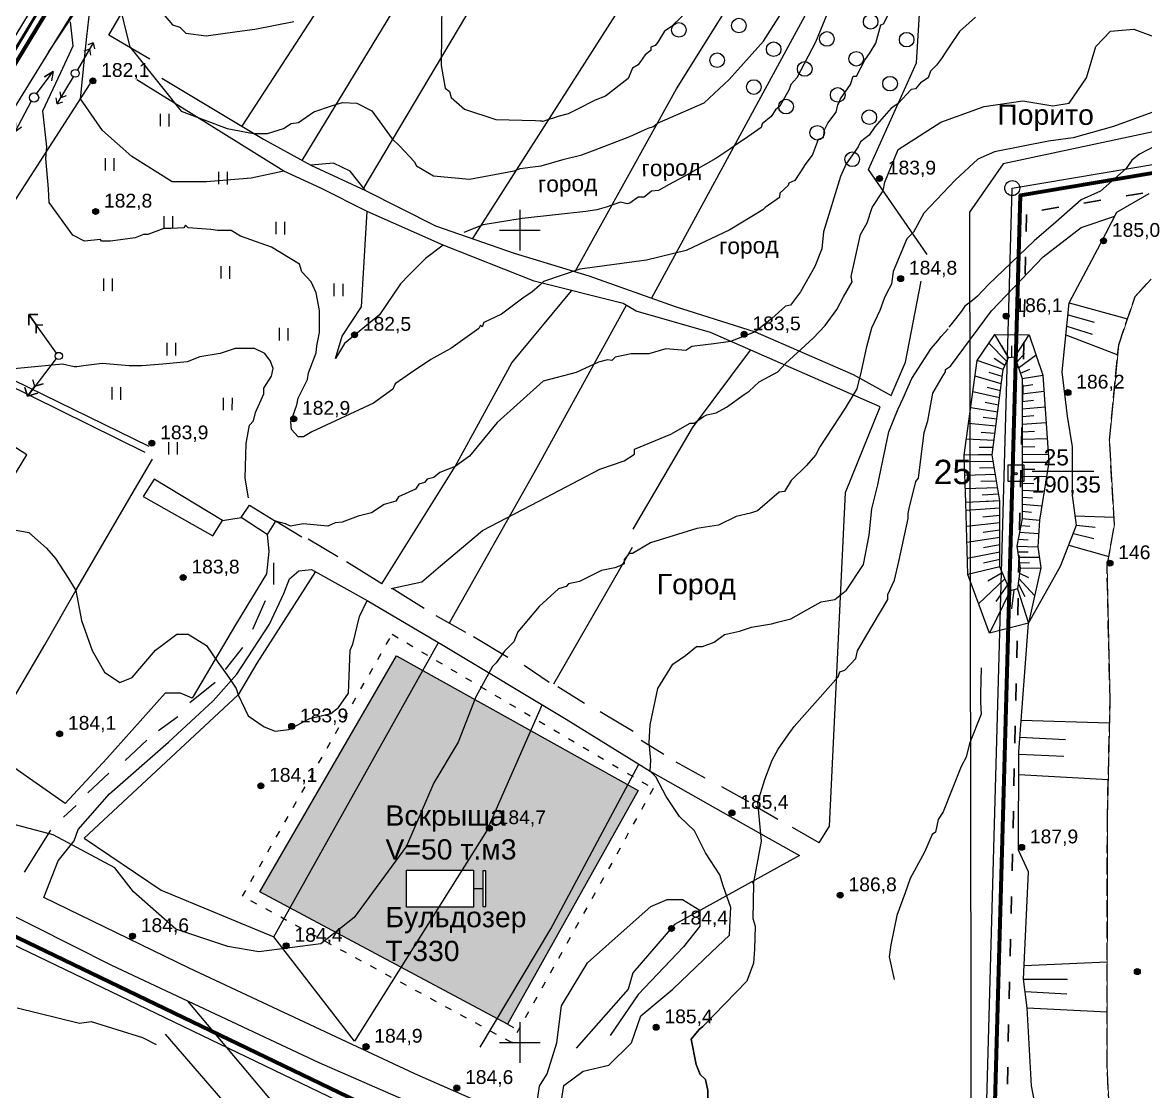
# Model space of a CAD drawing. Header units: millimetres. Extents: x 6243 to 9314, y 4730 to 7085.
# Drawn here: x 6677.5 to 6954, y 5987.9 to 6251.1 of the extents above; entities that cross this region are included whole.
import ezdxf

# ---------------------------------------------------------------- set-up
doc = ezdxf.new("R2010")
doc.units = ezdxf.units.MM
doc.header["$LTSCALE"] = 0.7
doc.linetypes.add('ACAD_ISO02W100', pattern=[15, 12, -3])
doc.linetypes.add('ACAD_ISO03W100', pattern=[30, 12, -18])
for name, color, linetype in [('відм', 14, 'Continuous'), ('горизонталі', 22, 'Continuous'), ('горный отвод', 7, 'Continuous'), ('дерево', 7, 'Continuous'), ('Откос', 7, 'Continuous'), ('свердловини', 7, 'Continuous'), ('чорн', 255, 'Continuous')]:
    doc.layers.add(name, color=color, linetype=linetype)
doc.styles.get("Standard").update_dxf_attribs({"font": 'arial.ttf'})

# ---------------------------------------------------------------- blocks, each defined once
blk = doc.blocks.new('1')
at = {"layer": 'чорн', "color": 7, "ltscale": 0.2, "transparency": 33554687}
for p, q in [((5601.51, 1990.78), (5598.6, 1986.67)), ((5594.99, 1981.51), (5597.87, 1985.63))]:
    blk.add_line(p, q, dxfattribs=at)
for points in [[(5601.51, 1990.78), (5600.59, 1990.54)], [(5601.51, 1990.78), (5601.59, 1989.83)], [(5600.83, 1989.82), (5599.91, 1989.58)], [(5600.83, 1989.82), (5600.92, 1988.87)], [(5595.66, 1982.47), (5595.57, 1983.42)], [(5595.66, 1982.47), (5596.58, 1982.71)], [(5594.99, 1981.51), (5594.9, 1982.46)], [(5594.99, 1981.51), (5595.9, 1981.75)]]:
    blk.add_lwpolyline(points, dxfattribs=at)
blk.add_circle((5598.25, 1986.14), 0.633, dxfattribs=at)

msp = doc.modelspace()

# ---------------------------------------------------------------- hatches: boundary and pattern name
at = {"layer": 'відм', "ltscale": 0.2, "true_color": 0x000000}
h = msp.add_hatch(color=18, dxfattribs=at)
h.dxf.hatch_style = 1
h.paths.add_polyline_path([(6695.55, 6236.72, 1), (6694.08, 6236.72, 1)])
h = msp.add_hatch(color=18, dxfattribs=at)
h.dxf.hatch_style = 1
h.paths.add_polyline_path([(6889.27, 6212.69, 1), (6887.81, 6212.69, 1)])
h = msp.add_hatch(color=18, dxfattribs=at)
h.dxf.hatch_style = 1
h.paths.add_polyline_path([(6696.24, 6204.55, 1), (6694.77, 6204.56, 1)])
h = msp.add_hatch(color=18, dxfattribs=at)
h.dxf.hatch_style = 1
h.paths.add_polyline_path([(6944.45, 6197.35, 1), (6942.98, 6197.35, 1)])
h = msp.add_hatch(color=18, dxfattribs=at)
h.dxf.hatch_style = 1
h.paths.add_polyline_path([(6894.47, 6188.03, 1), (6893, 6188.03, 1)])
h = msp.add_hatch(color=18, dxfattribs=at)
h.dxf.hatch_style = 1
h.paths.add_polyline_path([(6920.43, 6178.81, 1), (6918.96, 6178.81, 1)])
h = msp.add_hatch(color=18, dxfattribs=at)
h.dxf.hatch_style = 1
h.paths.add_polyline_path([(6759.99, 6174.21, 1), (6758.53, 6174.21, 1)])
h = msp.add_hatch(color=18, dxfattribs=at)
h.dxf.hatch_style = 1
h.paths.add_polyline_path([(6855.93, 6174.33, 1), (6854.47, 6174.33, 1)])
h = msp.add_hatch(color=18, dxfattribs=at)
h.dxf.hatch_style = 1
h.paths.add_polyline_path([(6935.67, 6159.98, 1), (6934.2, 6159.98, 1)])
h = msp.add_hatch(color=18, dxfattribs=at)
h.dxf.hatch_style = 1
h.paths.add_polyline_path([(6745, 6153.53, 1), (6743.54, 6153.53, 1)])
h = msp.add_hatch(color=18, dxfattribs=at)
h.dxf.hatch_style = 1
h.paths.add_polyline_path([(6710.08, 6147.5, 1), (6708.62, 6147.51, 1)])
h = msp.add_hatch(color=18, dxfattribs=at)
h.dxf.hatch_style = 1
h.paths.add_polyline_path([(6946.03, 6117.98, 1), (6944.56, 6117.98, 1)])
h = msp.add_hatch(color=18, dxfattribs=at)
h.dxf.hatch_style = 1
h.paths.add_polyline_path([(6717.77, 6114.45, 1), (6716.31, 6114.46, 1)])
h = msp.add_hatch(color=18, dxfattribs=at)
h.dxf.hatch_style = 1
h.paths.add_polyline_path([(6687.37, 6075.97, 1), (6685.9, 6075.98, 1)])
h = msp.add_hatch(color=18, dxfattribs=at)
h.dxf.hatch_style = 1
h.paths.add_polyline_path([(6744.5, 6077.8, 1), (6743.03, 6077.8, 1)])
h = msp.add_hatch(color=18, dxfattribs=at)
h.dxf.hatch_style = 1
h.paths.add_polyline_path([(6736.9, 6063.16, 1), (6735.43, 6063.17, 1)])
h = msp.add_hatch(color=18, dxfattribs=at)
h.dxf.hatch_style = 1
h.paths.add_polyline_path([(6852.92, 6056.51, 1), (6851.45, 6056.51, 1)])
h = msp.add_hatch(color=18, dxfattribs=at)
h.dxf.hatch_style = 1
h.paths.add_polyline_path([(6793.19, 6052.74, 1), (6791.72, 6052.74, 1)])
h = msp.add_hatch(color=18, dxfattribs=at)
h.dxf.hatch_style = 1
h.paths.add_polyline_path([(6924.26, 6048.01, 1), (6922.79, 6048.02, 1)])
h = msp.add_hatch(color=18, dxfattribs=at)
h.dxf.hatch_style = 1
h.paths.add_polyline_path([(6879.59, 6036.23, 1), (6878.12, 6036.23, 1)])
h = msp.add_hatch(color=18, dxfattribs=at)
h.dxf.hatch_style = 1
h.paths.add_polyline_path([(6705.3, 6026.16, 1), (6703.84, 6026.16, 1)])
h = msp.add_hatch(color=18, dxfattribs=at)
h.dxf.hatch_style = 1
h.paths.add_polyline_path([(6838.03, 6028.03, 1), (6836.56, 6028.03, 1)])
h = msp.add_hatch(color=18, dxfattribs=at)
h.dxf.hatch_style = 1
h.paths.add_polyline_path([(6743.14, 6023.78, 1), (6741.67, 6023.78, 1)])
h = msp.add_hatch(color=18, dxfattribs=at)
h.dxf.hatch_style = 1
h.paths.add_polyline_path([(6952.75, 6017.41, 1), (6951.28, 6017.41, 1)])
h = msp.add_hatch(color=18, dxfattribs=at)
h.dxf.hatch_style = 1
h.paths.add_polyline_path([(6834.26, 6003.7, 1), (6832.79, 6003.7, 1)])
h = msp.add_hatch(color=18, dxfattribs=at)
h.dxf.hatch_style = 1
h.paths.add_polyline_path([(6762.81, 5998.93, 1), (6761.34, 5998.94, 1)])
h = msp.add_hatch(color=18, dxfattribs=at)
h.dxf.hatch_style = 1
h.paths.add_polyline_path([(6785.16, 5988.76, 1), (6783.69, 5988.76, 1)])
at = {"layer": 'чорн', "ltscale": 0.2, "true_color": 0xe5e878}
h = msp.add_hatch(color=61, dxfattribs=at)
h.dxf.hatch_style = 1
h.paths.add_polyline_path([(6802.63, 6076.79), (6788.86, 6084.47), (6784.77, 6073.91), (6778.74, 6063.92), (6772.05, 6048.32), (6759.16, 6030.73), (6754.53, 6027.08), (6770.66, 6018.46), (6779.96, 6033.27), (6772.08, 6033.27), (6772.08, 6042.36), (6785.66, 6042.36), (6791.72, 6052.01), (6791.86, 6052.32, -0.155322), (6791.72, 6052.74, -0.378012), (6792.36, 6053.47)])
h.paths.add_polyline_path([(6743.35, 6033.05), (6754.53, 6027.08), (6759.16, 6030.73), (6772.05, 6048.32), (6778.74, 6063.92), (6784.77, 6073.91), (6788.86, 6084.47), (6776.1, 6091.58)])
h.paths.add_polyline_path([(6826.58, 6063.45), (6802.63, 6076.79), (6792.36, 6053.47, -0.451366), (6793.19, 6052.74, -0.731119), (6791.86, 6052.32), (6791.72, 6052.01), (6785.66, 6042.36), (6788.55, 6042.36), (6788.55, 6037.83), (6790.83, 6037.83), (6790.83, 6042.25), (6791.59, 6042.25), (6791.59, 6033.41), (6790.83, 6033.41), (6790.83, 6037.83), (6788.55, 6037.83), (6788.55, 6033.27), (6779.96, 6033.27), (6770.66, 6018.46), (6794.33, 6005.81), (6807.55, 6027.96)])
h.paths.add_polyline_path([(6735.93, 6037.02), (6743.35, 6033.05), (6776.1, 6091.58), (6769.61, 6095.2)])
h.paths.add_polyline_path([(6765.05, 6017.23), (6802.27, 6017.23), (6802.27, 6060.91), (6765.05, 6060.91)], flags=9)
h.paths.add_polyline_path([(6743.07, 6022.9), (6756.66, 6022.89), (6756.67, 6029.89), (6743.08, 6029.91)], flags=9)
h.paths.add_polyline_path([(6793.12, 6051.86), (6806.71, 6051.84), (6806.72, 6058.85), (6793.13, 6058.87)], flags=24)
at = {"layer": 'чорн', "ltscale": 0.2, "true_color": 0x000000}
h = msp.add_hatch(color=18, dxfattribs=at)
h.dxf.hatch_style = 1
h.paths.add_polyline_path([(6807.55, 6027.96), (6794.33, 6005.81), (6796.88, 6004.45), (6829.12, 6062.03), (6826.58, 6063.45)])

# ---------------------------------------------------------------- linework, layer by layer
at = {"color": 18, "ltscale": 0.2, "true_color": 0x000000}
msp.add_line((6582, 6078.37), (6717.4, 6298.06), dxfattribs=at)
at = {"color": 18, "linetype": 'ACAD_ISO03W100', "ltscale": 0.2, "true_color": 0x000000}
msp.add_line((6796.88, 6004.45), (6799.59, 6003), dxfattribs=at)
msp.add_lwpolyline([(6832.82, 6062.48), (6797.89, 5999.95), (6731.65, 6035.95), (6768.52, 6100.46), (6832.82, 6062.48)], dxfattribs=at)
at = {"color": 18, "ltscale": 0.2, "true_color": 0x000000}
for points in [[(6735.93, 6037.02), (6769.61, 6095.2), (6829.12, 6062.03), (6796.88, 6004.45), (6735.93, 6037.02)], [(6790.83, 6042.25), (6790.83, 6033.41)], [(6790.97, 6037.83), (6788.55, 6037.83)]]:
    msp.add_lwpolyline(points, dxfattribs=at)
msp.add_lwpolyline([(6772.08, 6042.36), (6788.55, 6042.36), (6788.55, 6033.27), (6772.08, 6033.27)], close=True, dxfattribs=at)
at = {"layer": 'відм', "color": 18, "ltscale": 0.2, "true_color": 0x000000}
for centre in [(6694.81, 6236.72), (6888.54, 6212.69), (6695.5, 6204.55), (6943.71, 6197.35), (6893.73, 6188.03), (6919.7, 6178.81), (6759.26, 6174.21), (6855.2, 6174.33), (6934.94, 6159.98), (6744.27, 6153.53), (6709.35, 6147.51), (6945.29, 6117.98), (6717.04, 6114.46), (6686.63, 6075.97), (6743.77, 6077.8), (6736.17, 6063.16), (6852.19, 6056.51), (6792.45, 6052.74), (6923.52, 6048.01), (6878.85, 6036.23), (6704.57, 6026.16), (6837.3, 6028.03), (6742.4, 6023.78), (6952.02, 6017.41), (6833.52, 6003.7), (6762.08, 5998.94), (6784.42, 5988.76)]:
    msp.add_circle(centre, 0.733, dxfattribs=at)
at = {"layer": 'горизонталі', "color": 18, "true_color": 0x000000}
for points in [[(6741.8, 6214.53), (6733.82, 6212.81), (6722.83, 6211.84), (6714.38, 6211.85), (6704.4, 6218.1), (6697.18, 6224.53), (6691.74, 6232.28), (6692.85, 6242.87), (6693.36, 6247.66), (6694.03, 6254.05), (6695.19, 6256.61), (6695.84, 6262.36)], [(6869.97, 6215.72), (6872.05, 6218.42), (6873.5, 6222.36), (6874.75, 6222.77), (6874.96, 6224.64), (6875.79, 6226.3), (6877.87, 6228.99), (6878.29, 6230.86), (6878.5, 6231.27), (6878.91, 6232.31), (6881.41, 6235.83), (6882.03, 6237.91), (6882.86, 6237.91), (6884.94, 6241.85), (6886.19, 6243.71), (6887.64, 6245.99), (6888.89, 6250.56), (6889.51, 6250.76), (6890.55, 6252.84), (6891.8, 6257.4), (6893.56, 6259.37), (6895.18, 6262.13)], [(6701.24, 6256.16), (6702.87, 6249.33), (6703.88, 6245.1), (6712.37, 6234.49), (6716.54, 6229.28), (6727.89, 6224.97), (6734.34, 6223.77), (6737.81, 6223.76), (6741.76, 6225), (6743.62, 6226.25), (6745.49, 6226.45), (6749.23, 6229.14), (6753.59, 6230.59), (6756.29, 6231.42), (6759.81, 6231.21), (6763.55, 6229.33), (6768.52, 6222.48), (6770.38, 6220.61), (6773.91, 6216.87), (6774.53, 6215.83), (6778.67, 6213.34), (6787.59, 6212.5), (6798.59, 6214.56), (6800.05, 6215.18), (6803.16, 6215.59), (6805.23, 6215.8), (6810.84, 6217.45), (6815.2, 6218.48), (6818.52, 6219.73), (6827.03, 6223.03), (6831.6, 6225.1), (6832.84, 6225.52), (6833.88, 6226.35), (6845.33, 6231.31), (6851.49, 6237.03), (6859.94, 6246.51), (6868.31, 6259.74)], [(6780.75, 6256.65), (6780.57, 6240.52), (6781.6, 6234.92), (6782.64, 6234.08), (6783.05, 6232.63), (6786.37, 6229.72), (6794.04, 6227.22), (6803.8, 6227), (6805.04, 6226.91), (6805.75, 6226.75), (6805.04, 6226.91)], [(6712.12, 6253.26), (6714.4, 6250.56), (6716.26, 6249.93), (6717.72, 6248.48), (6722.69, 6247.85), (6730.37, 6248.88), (6734.73, 6249.49), (6744.28, 6251.35)], [(6875.61, 6253.22), (6872.77, 6246.23), (6868.13, 6237.51), (6866.67, 6235.85), (6866.26, 6234.61), (6863.97, 6230.46), (6862.93, 6229.63), (6861.89, 6227.97), (6859.61, 6226.11), (6859.4, 6225.28), (6855.25, 6222.38), (6853.38, 6221.14), (6851.92, 6220.1), (6848.19, 6217.62), (6840.3, 6213.06), (6836.77, 6211.2), (6834.07, 6209.75), (6832.41, 6209.54), (6830.54, 6208.09), (6829.09, 6208.09), (6827.01, 6206.64), (6826.39, 6206.44), (6824.73, 6206.85), (6821.2, 6205.61), (6818.92, 6204.99), (6816.22, 6204.58), (6808.75, 6203.76), (6800.5, 6202.85), (6790.95, 6201.32), (6786.13, 6199.43)], [(6842.49, 6255.16), (6837.23, 6250), (6835.57, 6248.96), (6833.9, 6246.27), (6833.28, 6245.44), (6832.24, 6245.02), (6832.24, 6244.19), (6830.79, 6243.16), (6829.12, 6240.67), (6827.67, 6239.84), (6826.63, 6237.35), (6821.02, 6233), (6818.53, 6231.97), (6813.97, 6229.69), (6811.89, 6228.65), (6809.61, 6228.04), (6805.87, 6226.79)], [(6869.97, 6215.72), (6867.68, 6212.2), (6866.23, 6211.58), (6866.02, 6210.95), (6863.95, 6209.09), (6863.94, 6208.05), (6860.41, 6205.57), (6859.79, 6204.95), (6851.69, 6200.04), (6840.88, 6195), (6831.17, 6192.6), (6814.72, 6190.35), (6805.82, 6187.37), (6804.79, 6186.34), (6802.92, 6184.68), (6801.05, 6183.44), (6795.44, 6179.29), (6791.08, 6177.22), (6790.66, 6176.19), (6790.25, 6176.6), (6789.83, 6175.77), (6782.98, 6170.8), (6780.28, 6169.35), (6778, 6168.11), (6773.01, 6164.8), (6769.28, 6162.1), (6768.65, 6160.86), (6763.9, 6157.34), (6748.72, 6150.3), (6746.65, 6149.06), (6745.4, 6149.06), (6743.74, 6150.93), (6743.54, 6152.8), (6745, 6156.94), (6745.41, 6158.6), (6747.7, 6163.17), (6747.91, 6164.83), (6749.78, 6169.8), (6749.99, 6171.46), (6750.62, 6174.78), (6750.62, 6177.27), (6750.62, 6180.18), (6749.8, 6184.53), (6748.56, 6187.23), (6746.28, 6189.73), (6745.66, 6191.59), (6738.82, 6195.75), (6731.14, 6198.46), (6728.86, 6199.91), (6725.54, 6199.92), (6723.88, 6200.13), (6718.28, 6200.55), (6717.66, 6201.17), (6717.24, 6200.55), (6714.13, 6200.34), (6713.51, 6200.35), (6712.26, 6200.35), (6708.32, 6198.9), (6707.28, 6198.9), (6705.21, 6198.07), (6699.19, 6197.25), (6696.91, 6197.25), (6696.7, 6197.67), (6692.76, 6197.26), (6689.85, 6198.71), (6684.05, 6206.81), (6683.85, 6210.13), (6683.24, 6217.6), (6683.45, 6220.51), (6682.46, 6229.34), (6686.89, 6238.78), (6689.97, 6245.35), (6689.34, 6251.27)], [(6912.13, 6252.4), (6908.19, 6248.87), (6905.69, 6245.14), (6904.86, 6243.9), (6903.82, 6242.24), (6902.57, 6240.58), (6901.12, 6239.13), (6900.5, 6237.47), (6898.63, 6236.23), (6897.38, 6234.78), (6896.34, 6234.57), (6893.02, 6231.05), (6891.36, 6230.01), (6887.41, 6225.45), (6885.96, 6223.38), (6883.88, 6221.72), (6883.25, 6220.48), (6880.34, 6216.33), (6878.89, 6213.22), (6874.72, 6199.53), (6874.3, 6195.38), (6872.64, 6191.03), (6869.1, 6184.81), (6866.61, 6181.49), (6865.36, 6181.29), (6862.04, 6178.18), (6857.88, 6174.9), (6851.8, 6172.58), (6847.72, 6171.97), (6842.32, 6171.35), (6840.87, 6170.32), (6835.89, 6170.74), (6831.74, 6169.5), (6829.87, 6169.5), (6828.63, 6169.5), (6827.38, 6169.5), (6823.44, 6168.68), (6822.61, 6167.85), (6821.57, 6168.06), (6819.29, 6167.44), (6813.84, 6164.92), (6805.73, 6162.76), (6794.4, 6152.64), (6787.56, 6144.29), (6784.05, 6141.8), (6780.25, 6140.3), (6778.79, 6139.06), (6777.13, 6138.65), (6776.51, 6137.82), (6775.06, 6137.41), (6774.23, 6136.16), (6770.07, 6134.3), (6769.45, 6133.26), (6766.54, 6132.44), (6763.43, 6130.36), (6760.11, 6129.54), (6756.17, 6128.09), (6754.51, 6127.89), (6752.64, 6127.06), (6746.62, 6127.69), (6743.51, 6127.07), (6742.26, 6127.69), (6739.77, 6128.32)], [(6768.27, 6111.71), (6775.83, 6113.37), (6780.45, 6117.29), (6790.75, 6126.02), (6804.62, 6133.25), (6819.67, 6141.09), (6825.69, 6143.16), (6828.18, 6144.81), (6828.18, 6146.06), (6837.11, 6149.78), (6841.89, 6152.47), (6842.92, 6152.47), (6845.21, 6154.13), (6846.04, 6154.54), (6848.32, 6154.96), (6850.81, 6156.4), (6855.17, 6159.51), (6856.42, 6160.34), (6858.91, 6162.62), (6863.48, 6165.1), (6865.35, 6167.18), (6872.2, 6173.39), (6875.11, 6176.5), (6878.02, 6180.44), (6879.68, 6183.55), (6881.76, 6187.28), (6881.56, 6188.53), (6883.85, 6198.9), (6885.51, 6201.8), (6886.76, 6205.54), (6889.47, 6209.68), (6889.88, 6211.76), (6893.15, 6219.84), (6903.65, 6226.53), (6914.27, 6230.44), (6923.84, 6231.81), (6931.21, 6230.56), (6935.27, 6231.27), (6939.51, 6237.46), (6941.81, 6245.2), (6945.45, 6248.93), (6951.19, 6249.45), (6956.02, 6247.67)], [(6955.56, 6228.91), (6946.16, 6225.53), (6936.26, 6222.68), (6930.11, 6221.91), (6916.88, 6219.22), (6912.75, 6217.42), (6907.27, 6212.39), (6899.47, 6204.17), (6896.92, 6199.51), (6895.26, 6197.85), (6891.93, 6189.76), (6891.51, 6186.65), (6890.27, 6184.37), (6889.64, 6183.12), (6888.6, 6180.22), (6886.52, 6175.87), (6885.27, 6170.89), (6884.02, 6165.29), (6882.98, 6160.93), (6880.07, 6156.16), (6873.83, 6146.63), (6872.79, 6144.55), (6870.51, 6142.06), (6866.77, 6138.33), (6865.1, 6135.64), (6863.86, 6135.43), (6858.46, 6130.87), (6856.8, 6130.25), (6853.27, 6129.43), (6848.91, 6127.36), (6843.51, 6126.54), (6832.1, 6123.02), (6827.74, 6120.33), (6826.91, 6120.33), (6825.66, 6118.88), (6825.66, 6117.84), (6824.41, 6117.22), (6823.38, 6116.81), (6820.06, 6116.19), (6814.66, 6113.5), (6811.96, 6112.88), (6811.34, 6112.26), (6809.47, 6111.64), (6804.69, 6107.29), (6799.5, 6101.07), (6798.46, 6098.58), (6796.17, 6096.3), (6794.09, 6093.4), (6793.26, 6092.57), (6789.1, 6085.1), (6784.77, 6073.91), (6778.74, 6063.92), (6772.05, 6048.32), (6759.16, 6030.73), (6750.94, 6024.24), (6735.69, 6022.28), (6728.05, 6023.59), (6715.28, 6027.84), (6704.8, 6037.03), (6700.22, 6042.93), (6685.02, 6051.08), (6674.77, 6053.77)], [(6966.16, 6217.7), (6962.19, 6220.66), (6956.34, 6220.67), (6952.59, 6218.64), (6950.65, 6217.22), (6949.3, 6215.18), (6942.96, 6209.53), (6938.22, 6207.41), (6931.93, 6201.94), (6926.65, 6197.33), (6922.77, 6193.63), (6915.37, 6186.62), (6912.67, 6183.72), (6911.43, 6182.68), (6909.56, 6181.23), (6908.73, 6179.99), (6907.27, 6178.12), (6905.61, 6176.05)], [(6761.99, 6209.74), (6758.19, 6214.5), (6754.05, 6216.45), (6748.45, 6215.95)], [(6781.05, 6196.31), (6776.71, 6193.02), (6772.72, 6188.95), (6770.6, 6186.78), (6765.41, 6179.13), (6756.79, 6172.05), (6754.59, 6168.35), (6756.2, 6173.83), (6760.94, 6181.07), (6762.06, 6199.12), (6762.39, 6204.53)], [(6857.52, 6038.96), (6859.46, 6049.52), (6858.53, 6059.16), (6860.25, 6064.69), (6862.12, 6069.46), (6863.58, 6072.15), (6866.07, 6075.68), (6867.53, 6077.75), (6878.33, 6089.98), (6878.75, 6091.22), (6879.99, 6091.64), (6882.69, 6094.54), (6883.11, 6096.4), (6885.19, 6099.93), (6890.59, 6109.05), (6890.59, 6110.3), (6892.26, 6113.82), (6893.3, 6118.38), (6895.6, 6128.96), (6895.6, 6130.21), (6895.81, 6131.45), (6897.47, 6138.09), (6898.1, 6138.92), (6899.56, 6150.12), (6900.4, 6153.03), (6901.65, 6159.87), (6903.94, 6163.81), (6904.77, 6165.06), (6904.77, 6165.68), (6906.01, 6166.51), (6916.09, 6180.08), (6928.81, 6193.39), (6938.17, 6200.62), (6946.47, 6203.44)], [(6810.1, 5985.15), (6810.83, 5989.35), (6815.57, 5992.91), (6821.86, 5994.4), (6827.43, 5999.9), (6829.73, 6006.53), (6837.64, 6013.08), (6847.17, 6022.17), (6851.61, 6026.4), (6851.86, 6031.84), (6851.91, 6033.16), (6850.05, 6038.55), (6849.22, 6041.25), (6845.7, 6046.65), (6843.63, 6050.8), (6843.01, 6052.05), (6839.28, 6055.58), (6835.97, 6060.56), (6833.48, 6065.34), (6832.03, 6066.79), (6832.22, 6069.49), (6831.83, 6073.85), (6832.05, 6078.21), (6833.92, 6087.12), (6837.67, 6093.14), (6840.78, 6095.21), (6843.48, 6097.49), (6844.93, 6097.49), (6847.84, 6098.52), (6850.33, 6100.38), (6854.07, 6101.21), (6856.97, 6102.24), (6861.95, 6103.07), (6863.41, 6103.48), (6866.73, 6104.31), (6871.92, 6107.21), (6874.2, 6108.45), (6877.52, 6109.07), (6880.37, 6111.3), (6884.6, 6117.64), (6886, 6124.9), (6886.6, 6131.35), (6888.14, 6137.27), (6888.55, 6139.35), (6890.85, 6150.34), (6893.14, 6155.94), (6894.39, 6158.64), (6896.47, 6163.41), (6901.25, 6170.87), (6902.91, 6172.73), (6903.74, 6173.77), (6905.4, 6175.64)], [(6733.14, 6134.04), (6732.32, 6138.91), (6732.53, 6147.41), (6733.37, 6151.98), (6734.41, 6153.01), (6734.83, 6155.09), (6736.91, 6159.65), (6736.91, 6161.1), (6738.78, 6164.01), (6739.2, 6165.87), (6738.58, 6167.74), (6737.13, 6169.61), (6734.64, 6170.86), (6729.87, 6170.86), (6726.13, 6169.62), (6721.15, 6168.8), (6718.03, 6167.56), (6712.02, 6166.94), (6706.83, 6166.53), (6705.58, 6166.53), (6703.72, 6166.54), (6697.08, 6167.17), (6692.51, 6166.55), (6690.85, 6166.34), (6690.23, 6166.35), (6687.33, 6166.97), (6674.53, 6165.71)], [(6674.08, 6126.47), (6679.05, 6125.52), (6683.39, 6121.7), (6685.61, 6119.12), (6688.61, 6114.41), (6690.6, 6111.27), (6691.98, 6103.84), (6694.62, 6096.48), (6697.65, 6091.13), (6701.45, 6088.6), (6704.53, 6089.8), (6710.27, 6096.55), (6715.47, 6100.52), (6718.31, 6100.52), (6722.78, 6097.74), (6725.61, 6093.63), (6728.26, 6089.79), (6730.1, 6087.12), (6730.59, 6085.59), (6733.08, 6080.4), (6737.02, 6077.69), (6739.71, 6076.65), (6743.03, 6077.06), (6748.22, 6079.76), (6753.41, 6080.99), (6755.28, 6082.45), (6757.78, 6085.97), (6758.2, 6096.55), (6758.83, 6098), (6760.5, 6104.85), (6762.37, 6108.79)], [(6913.6, 6092.22), (6913.39, 6085.79), (6913.39, 6083.71), (6913.59, 6080.81), (6910.68, 6073.55), (6909.84, 6070.23), (6908.6, 6067.95), (6904.23, 6056.75), (6902.98, 6054.88), (6902.35, 6051.77), (6901.52, 6051.15), (6899.65, 6046.8), (6896.11, 6040.37), (6894.86, 6036.84), (6892.78, 6031.24), (6891.32, 6023.98), (6890.9, 6021.08), (6892.14, 6015.47)], [(6857.11, 6039.79), (6857.52, 6038.96), (6857.3, 6030.45), (6857.92, 6028.59), (6857.71, 6022.98), (6857.5, 6019.46), (6855.83, 6015.1), (6845.03, 6003.91), (6844.1, 6003.19), (6842.12, 6000.8), (6843.36, 5994.58), (6844.39, 5992.08), (6845.64, 5990.84), (6846.26, 5988.14), (6846.25, 5984.41)], [(6805.14, 5978.64), (6805.14, 5980.7), (6803.96, 5983.62), (6804.76, 5989.19), (6806.65, 5992.27), (6809.07, 5999.88), (6810.22, 6008.99), (6813.32, 6014.14), (6816.58, 6019.56), (6826.37, 6028.26), (6832.21, 6033.45), (6836.21, 6035.13), (6839.99, 6035.13), (6844.28, 6032.55), (6844.28, 6028.6), (6840.29, 6023.5), (6829.11, 6011.75), (6822.24, 6001.7)], [(6676.14, 6008.47), (6691.49, 6004.71), (6694.4, 6005.13), (6707.05, 6001.17), (6710.37, 5999.5)], [(6869.23, 5936.45), (6865.49, 5938.11), (6863.63, 5939.15), (6859.48, 5941.03), (6856.79, 5943.93), (6855.96, 5945.39), (6852.43, 5949.13), (6851.19, 5952.45), (6845.82, 5969.05), (6846.03, 5970.71), (6844.99, 5972.58), (6844.79, 5977.98), (6846.25, 5984.41), (6846.26, 5988.14), (6845.64, 5990.84), (6844.39, 5992.08), (6843.36, 5994.58), (6842.12, 6000.8), (6844.1, 6003.19), (6845.03, 6003.91)]]:
    msp.add_lwpolyline(points, dxfattribs=at)
at = {"layer": 'горный отвод', "color": 18, "ltscale": 0.2, "true_color": 0x000000}
for points in [[(6920.99, 5597.24), (6918.57, 5727.75), (6921.2, 5779.95), (6861.62, 5921.06), (6818.67, 5957.18), (6574.79, 6074.63), (6708.61, 6295.21), (6826.26, 6401.67), (6833.8, 6396.61), (7051.54, 6540.28), (7160.22, 6601.81), (7192.29, 6603.48), (7213.58, 6592.73), (7445.46, 6392.76), (7810.88, 6317.34), (7811.33, 6268.71), (8210.3, 6210.63), (8208.53, 6196.59), (8208.57, 6196.32)], [(6920.99, 5597.24), (6918.58, 5727.75), (6921.21, 5779.95), (6861.62, 5921.06), (6818.67, 5957.19), (6574.8, 6074.63), (6708.61, 6295.21), (6826.26, 6401.67), (6833.8, 6396.61), (7051.54, 6540.27), (7160.22, 6601.81), (7192.29, 6603.48), (7213.58, 6592.73), (7445.46, 6392.75), (7810.88, 6317.34), (7811.33, 6268.7), (8210.3, 6210.62), (8208.53, 6196.59), (8208.57, 6196.32)], [(6920.99, 5597.24), (6918.58, 5727.75), (6921.21, 5779.95), (6861.62, 5921.06), (6818.67, 5957.19), (6574.8, 6074.63), (6708.61, 6295.21), (6826.26, 6401.67), (6833.8, 6396.61), (7051.54, 6540.27), (7160.22, 6601.81), (7192.29, 6603.48), (7213.58, 6592.73), (7445.46, 6392.75), (7810.88, 6317.34), (7811.33, 6268.7), (8210.3, 6210.62), (8208.53, 6196.59), (8208.57, 6196.32)], [(6920.99, 5597.24), (6918.58, 5727.75), (6921.21, 5779.95), (6861.62, 5921.06), (6818.67, 5957.19), (6574.8, 6074.63), (6708.62, 6295.21), (6826.26, 6401.67), (6833.8, 6396.61), (7051.54, 6540.27), (7160.22, 6601.81), (7192.29, 6603.48), (7213.58, 6592.73), (7445.46, 6392.75), (7810.87, 6317.34), (7811.33, 6268.7), (8210.29, 6210.62), (8208.53, 6196.59), (8208.57, 6196.32)], [(6918.96, 5598.23), (6916.57, 5727.78), (6919.17, 5779.59), (6859.96, 5919.83), (6817.57, 5955.48), (6571.93, 6073.78), (6707.05, 6296.51), (6826.08, 6404.22), (6833.81, 6399.02), (7050.49, 6541.99)], [(7101.75, 5118.13), (6763.7, 5216.95), (6669.54, 5363.81), (6703.57, 5437.88), (6904.12, 5595.57), (6921.23, 6210.33), (7090.25, 6238.81), (7199.86, 6190.22), (7293.11, 6086.23), (7361.1, 6123.46), (7378.12, 6087.96), (7340.09, 6060.82), (7338.46, 5566.72), (7475, 5378.32), (7101.75, 5118.13)]]:
    msp.add_lwpolyline(points, dxfattribs=at)
at = {"layer": 'горный отвод', "color": 18, "lineweight": 200, "ltscale": 0.2, "true_color": 0x000000}
msp.add_lwpolyline([(6920.99, 5597.24), (6918.57, 5727.75), (6921.2, 5779.95), (6861.62, 5921.06), (6818.67, 5957.18), (6574.79, 6074.63), (6708.61, 6295.21), (6826.26, 6401.68), (6833.8, 6396.61), (7051.54, 6540.28), (7160.22, 6601.81), (7192.29, 6603.48), (7213.58, 6592.73), (7445.46, 6392.76), (7810.88, 6317.34), (7811.34, 6268.71), (8210.3, 6210.63), (8208.53, 6196.59), (8208.57, 6196.32)], dxfattribs=at)
msp.add_lwpolyline([(7101.39, 5120.34), (6764.99, 5218.68), (6671.84, 5363.97), (6705.21, 5436.59), (6906.11, 5594.56), (6923.21, 6208.61), (7089.99, 6236.71), (7198.64, 6188.54), (7292.67, 6083.68), (7360.2, 6120.66), (7375.56, 6088.62), (7338.07, 6061.87), (7336.43, 5566.06), (7472.15, 5378.8)], close=True, dxfattribs=at)
at = {"layer": 'горный отвод', "color": 18, "ltscale": 0.2, "true_color": 0x000000}
msp.add_circle((6921.23, 6210.33), 1.85, dxfattribs=at)
at = {"layer": 'дерево', "color": 18, "ltscale": 0.2, "true_color": 0x000000}
for centre in [(6839.13, 6249.27), (6853.91, 6250.34), (6886.35, 6251.27), (6875.58, 6247.05), (6895.22, 6246.87), (6862.46, 6244.52), (6848.55, 6241.81), (6882.8, 6242.17), (6870.11, 6239.66), (6857.58, 6235.21), (6891.12, 6236.04), (6878.24, 6233.28), (6865.51, 6230.39), (6886.01, 6227.78), (6873.2, 6223.95), (6881.81, 6217.42)]:
    msp.add_circle(centre, 1.8, dxfattribs=at)
at = {"layer": 'Откос', "color": 18, "ltscale": 0.5, "true_color": 0x000000}
for p, q in [((6920.33, 6168.65), (6916.92, 6174.29)), ((6921.85, 6168.8), (6925.37, 6174.23)), ((6921.85, 6168.8), (6925.37, 6174.23)), ((6919.87, 6167.66), (6915.47, 6172.16)), ((6920.33, 6168.65), (6918.62, 6171.47)), ((6921.09, 6168.72), (6921.12, 6171.49)), ((6918.97, 6165.67), (6912.58, 6167.91)), ((6918.97, 6165.67), (6912.58, 6167.91)), ((6919.42, 6166.67), (6916.73, 6168.35)), ((6922.31, 6167.45), (6924.27, 6169.59)), ((6922.77, 6166.1), (6927.07, 6169.24)), ((6918.75, 6163.92), (6915.53, 6164.95)), ((6923.22, 6164.76), (6925.57, 6165.75)), ((6918.53, 6162.17), (6912.05, 6164.03)), ((6923.68, 6163.41), (6928.77, 6164.25)), ((6923.68, 6163.41), (6928.77, 6164.25)), ((6918.08, 6158.67), (6911.52, 6160.14)), ((6918.3, 6160.42), (6915.04, 6161.25)), ((6923.68, 6161.55), (6926.29, 6161.93)), ((6923.68, 6159.68), (6929.03, 6160.36)), ((6917.86, 6156.92), (6914.55, 6157.56)), ((6923.67, 6157.81), (6926.42, 6158.12)), ((6923.67, 6155.95), (6929.29, 6156.48)), ((6917.63, 6155.17), (6910.98, 6156.25)), ((6917.41, 6153.42), (6914.06, 6153.86)), ((6923.67, 6154.08), (6926.54, 6154.31)), ((6917.19, 6151.67), (6910.45, 6152.36)), ((6923.67, 6152.21), (6929.55, 6152.59)), ((6916.74, 6148.17), (6909.91, 6148.48)), ((6916.97, 6149.92), (6913.57, 6150.17)), ((6923.66, 6148.48), (6929.81, 6148.7)), ((6923.67, 6150.35), (6926.67, 6150.5)), ((6916.52, 6146.42), (6913.08, 6146.48)), ((6923.66, 6146.61), (6926.8, 6146.69)), ((6916.3, 6144.67), (6909.38, 6144.59)), ((6916.56, 6143.05), (6909.43, 6142.92)), ((6916.3, 6144.67), (6912.84, 6144.63)), ((6923.66, 6144.75), (6930.07, 6144.82)), ((6923.66, 6142.88), (6930.2, 6142.87)), ((6923.66, 6142.88), (6926.93, 6142.88)), ((6916.83, 6141.43), (6913.16, 6141.34)), ((6923.65, 6141.15), (6926.79, 6141.11)), ((6917.09, 6139.8), (6909.54, 6139.58)), ((6917.35, 6138.18), (6913.47, 6138.05)), ((6923.65, 6139.41), (6929.64, 6139.29)), ((6923.65, 6137.68), (6926.51, 6137.59)), ((6917.62, 6136.56), (6909.65, 6136.24)), ((6917.88, 6134.93), (6913.79, 6134.75)), ((6923.65, 6135.95), (6929.09, 6135.7)), ((6918.14, 6133.31), (6909.76, 6132.91)), ((6918.14, 6133.31), (6913.95, 6133.11)), ((6923.64, 6132.48), (6928.53, 6132.11)), ((6923.65, 6134.21), (6926.23, 6134.06)), ((6918.14, 6131.5), (6909.81, 6130.93)), ((6918.14, 6129.7), (6914, 6129.33)), ((6923.64, 6130.75), (6925.95, 6130.53)), ((6923.64, 6129.01), (6927.97, 6128.53)), ((6923.64, 6129.01), (6927.97, 6128.53)), ((6918.14, 6127.89), (6909.92, 6126.99)), ((6918.13, 6126.09), (6914.05, 6125.56)), ((6923.31, 6127.29), (6925.58, 6127.1)), ((6918.13, 6124.28), (6910.03, 6123.05)), ((6922.66, 6123.86), (6925.13, 6123.76)), ((6922.98, 6125.58), (6927.73, 6125.28)), ((6918.13, 6120.68), (6910.13, 6119.11)), ((6918.13, 6122.48), (6914.1, 6121.78)), ((6922.33, 6122.14), (6927.49, 6122.04)), ((6922.33, 6122.14), (6927.49, 6122.04)), ((6922.53, 6120.79), (6925.1, 6120.76)), ((6918.13, 6118.87), (6914.16, 6118)), ((6922.73, 6119.45), (6927.88, 6119.43)), ((6922.93, 6118.1), (6925.5, 6118.11)), ((6918.12, 6117.07), (6910.24, 6115.17)), ((6918.12, 6117.07), (6910.24, 6115.17)), ((6918.76, 6115.6), (6915.18, 6113.58)), ((6922.98, 6115.48), (6925.24, 6114.45)), ((6923.13, 6116.75), (6928.27, 6116.82)), ((6923.13, 6116.75), (6928.27, 6116.82)), ((6919.41, 6114.13), (6912.94, 6107.96)), ((6920.05, 6112.67), (6917.17, 6108.51)), ((6922.67, 6112.95), (6924.32, 6109.78)), ((6922.82, 6114.21), (6926.73, 6110.02)), ((6920.69, 6111.2), (6915.64, 6100.75)), ((6920.69, 6111.2), (6915.64, 6100.75)), ((6921.6, 6111.44), (6921.01, 6106.71)), ((6922.51, 6111.68), (6925.2, 6103.21)), ((6922.51, 6111.68), (6925.2, 6103.21))]:
    msp.add_line(p, q, dxfattribs=at)
at = {"layer": 'свердловини', "color": 18, "linetype": 'ACAD_ISO03W100', "lineweight": 30, "ltscale": 0.5, "true_color": 0x000000}
for p, q in [((7077.61, 6230.14), (6922.38, 6203.86)), ((6924.75, 6203.86), (6915.37, 5780.04))]:
    msp.add_line(p, q, dxfattribs=at)
at = {"layer": 'чорн', "color": 18, "lineweight": 0, "ltscale": 0.2, "true_color": 0x000000}
for p, q in [((7089.99, 6236.71), (6923.21, 6208.61)), ((6923.21, 6208.61), (6906.11, 5594.56)), ((6951.48, 6183.62), (6955.39, 6187.92)), ((6947.43, 6171.75), (6951.48, 6183.62)), ((6945.16, 6148.2), (6947.43, 6171.75)), ((6946.4, 6127.46), (6945.16, 6148.2)), ((6944.79, 6118.51), (6946.4, 6127.46)), ((6944.56, 6117.25), (6944.63, 6117.66)), ((6945.32, 6083.89), (6944.56, 6117.25)), ((6944.64, 6055.45), (6945.32, 6083.89)), ((6944.57, 5994.06), (6944.64, 6055.45)), ((6945.95, 5967.45), (6944.57, 5994.06))]:
    msp.add_line(p, q, dxfattribs=at)
at = {"layer": 'чорн', "color": 18, "ltscale": 0.2, "true_color": 0x000000}
for p, q in [((6799.99, 6204.99), (6799.99, 6194.99)), ((6794.99, 6199.99), (6804.99, 6199.99)), ((6794.99, 6199.99), (6794.99, 6199.99)), ((6794.99, 6199.99), (6799.99, 6199.99)), ((6926.09, 6140.63), (6941.28, 6140.61)), ((6799.99, 6004.99), (6799.99, 5994.99)), ((6794.99, 5999.99), (6804.99, 5999.99)), ((6794.99, 5999.99), (6794.99, 5999.99)), ((6794.99, 5999.99), (6799.99, 5999.99))]:
    msp.add_line(p, q, dxfattribs=at)
at = {"layer": 'чорн', "color": 18, "ltscale": 0.5, "true_color": 0x000000}
for p, q in [((6912.58, 6167.91), (6916.92, 6174.29)), ((6916.92, 6174.29), (6925.37, 6174.23)), ((6925.37, 6174.23), (6928.77, 6164.25)), ((6909.38, 6144.59), (6912.58, 6167.91)), ((6918.97, 6165.67), (6920.33, 6168.65)), ((6920.33, 6168.65), (6921.85, 6168.8)), ((6921.85, 6168.8), (6923.68, 6163.41)), ((6916.3, 6144.67), (6918.97, 6165.67)), ((6923.68, 6163.41), (6923.66, 6142.88)), ((6928.77, 6164.25), (6930.2, 6142.87)), ((6909.76, 6132.91), (6909.38, 6144.59)), ((6918.14, 6133.31), (6916.3, 6144.67)), ((6923.66, 6142.88), (6923.64, 6129.01)), ((6930.2, 6142.87), (6927.97, 6128.53)), ((6910.24, 6115.17), (6909.76, 6132.91)), ((6918.12, 6117.07), (6918.14, 6133.31)), ((6923.64, 6129.01), (6922.33, 6122.14)), ((6927.97, 6128.53), (6927.49, 6122.04)), ((6922.33, 6122.14), (6923.13, 6116.75)), ((6927.49, 6122.04), (6928.27, 6116.82)), ((6915.64, 6100.75), (6910.24, 6115.17)), ((6920.69, 6111.2), (6918.12, 6117.07)), ((6923.13, 6116.75), (6922.51, 6111.68)), ((6928.27, 6116.82), (6925.2, 6103.21)), ((6922.51, 6111.68), (6920.69, 6111.2)), ((6925.2, 6103.21), (6915.64, 6100.75))]:
    msp.add_line(p, q, dxfattribs=at)
at = {"layer": 'чорн', "color": 18, "true_color": 0x000000}
for points in [[(6559.76, 6118.7), (6589.14, 6104.54), (6629.11, 6171.02), (6680.83, 6256.2), (6703.8, 6296.25), (6825.89, 6405.34)], [(6591.36, 6103.32), (6707.05, 6296.51), (6739.42, 6325.66), (6786.59, 6368.58), (6824.69, 6403.08)], [(6683.91, 6243.79), (6699.43, 6267.11), (6713.36, 6287.39), (6735.27, 6311.41), (6748.77, 6323.77), (6766.22, 6339.49), (6772.2, 6343.5), (6777.96, 6348.93), (6785.57, 6352.82), (6795.97, 6359.17), (6807.62, 6364.93), (6823.53, 6378.99), (6827.48, 6371.58)], [(6800.23, 6342.19), (6788.58, 6320.53), (6770.03, 6284.84), (6731.47, 6225.6)], [(6746.35, 6217.11), (6792.84, 6293.49), (6815.34, 6331.04), (6800.23, 6342.19)], [(6761.36, 6210.03), (6826.16, 6319.04)], [(6859.75, 6309.79), (6788.28, 6197.89)], [(6813.61, 6189.77), (6838.53, 6234.76), (6876.26, 6295.16)], [(6708.8, 6242.03), (6698.71, 6248.01), (6717.36, 6280.11)], [(6884.56, 6279.41), (6832.38, 6183.26)], [(6873.7, 6049.12), (6876.2, 6053.23), (6880.17, 6135.34), (6888.69, 6156.48), (6846.89, 6174.74), (6828.64, 6180.03), (6825.4, 6181.91), (6803.46, 6187.38), (6781.05, 6196.31), (6762.39, 6204.53), (6750.97, 6210.31), (6741.8, 6214.53), (6716.64, 6230.15), (6705.64, 6236.95)], [(6711.8, 6237.36), (6736.85, 6222.38), (6748.45, 6215.95), (6761.99, 6209.74), (6779.22, 6201.05), (6798.55, 6194.3), (6816.97, 6188.75), (6838.21, 6181.19), (6857.88, 6174.9), (6882.07, 6164.44), (6891.42, 6159.26), (6894.92, 6167.46), (6898.78, 6187.43)], [(6694.08, 6235.99), (6661.07, 6184.89)], [(6765.95, 6112.92), (6784.05, 6141.8), (6797.98, 6167.28), (6812.72, 6185.07)], [(6826.16, 6181.46), (6804.12, 6141.42), (6782.53, 6103.23)], [(6601.31, 6089.73), (6652.78, 6174.03), (6708.61, 6146.77)], [(6707.67, 6145.22), (6651.96, 6172.7)], [(6827.85, 6126.31), (6842.44, 6151.31), (6856.73, 6170.44)], [(6671.85, 6148.94), (6667.63, 6142.19), (6665.09, 6143.66), (6655.2, 6127.96), (6656.8, 6126.87), (6658.11, 6125.98), (6654.47, 6120.8), (6656.33, 6119.33), (6654.76, 6116.82), (6660.18, 6113.65), (6666.62, 6125.23), (6678.53, 6144.65), (6671.85, 6148.94)], [(6737.74, 6125.02), (6738.12, 6120.86), (6737.54, 6115.32), (6730.19, 6103.21), (6719.26, 6084.77), (6716.43, 6086), (6713.25, 6086), (6712.58, 6086.01), (6698.25, 6069.88), (6687.96, 6058.83), (6668.13, 6072.68), (6682.95, 6097.89), (6690.6, 6111.27), (6703.09, 6132.67), (6709.51, 6143.59)], [(6709.87, 6138.69), (6707.22, 6134.41), (6724.38, 6124.68), (6726.7, 6128.52), (6709.87, 6138.69)], [(6726.7, 6128.52), (6731.33, 6129.23), (6733.4, 6132.29), (6739.77, 6128.32), (6737.74, 6125.02), (6731.33, 6129.23)], [(6746.3, 6124.37), (6739.77, 6128.32)], [(6755.12, 6119.53), (6747.82, 6123.9)], [(6808.34, 6088.27), (6827.67, 6121.95)], [(6739.4, 6112.74), (6739.41, 6118.03)], [(6765.95, 6112.92), (6757.26, 6118.31)], [(6805.14, 5978.64), (6774.07, 5992.24), (6718.5, 6018.29), (6682.75, 6035.7), (6686.28, 6044.71), (6690.24, 6049.62), (6691.23, 6052.44), (6698.87, 6061.16), (6713.42, 6073.88), (6724.44, 6084.05), (6730.24, 6090.66), (6738.32, 6102.93), (6741.8, 6110.55), (6743.23, 6114.16), (6745.57, 6116.12), (6748.69, 6116.44), (6762.37, 6108.79), (6781.16, 6097.68), (6811.4, 6079.59), (6832.03, 6066.79), (6859.28, 6051.34), (6868.83, 6045.99), (6838.03, 6029.01), (6827.76, 6017.08), (6826.67, 6013.13), (6813.83, 5998.57)], [(6749.66, 6115.89), (6735.18, 6093.36), (6730.59, 6085.59), (6692.69, 6050.25), (6711.62, 6037.48), (6739.4, 6025.99), (6779.92, 6098.42)], [(6776.41, 6106.84), (6768.55, 6111.77)], [(6734.22, 6101.74), (6737.34, 6108.78)], [(6786.67, 6100.9), (6779.38, 6105.01)], [(6796.98, 6094.75), (6788.54, 6099.82)], [(6727.5, 6091.82), (6731.72, 6097.18)], [(6787.06, 5586.76), (6846.81, 5689.69), (6880.18, 5749.63), (6881.63, 5754.94), (6881.65, 5770.42), (6881.5, 5784.76), (6880.84, 5803.53), (6859.63, 5863.04), (6830.55, 5946.99), (6826.41, 5956.46), (6821.13, 5962.6), (6815.56, 5967.04), (6811.23, 5968.48), (6750.54, 5994.98), (6699.5, 6018.88), (6651.41, 6043.09), (6611.68, 6062.81), (6584.37, 6076.22), (6547.45, 6095.18)], [(6807.19, 6088.58), (6801.06, 6092.76)], [(6718.71, 6083.66), (6724.92, 6088.65)], [(6815.89, 6083.39), (6809.35, 6087.54)], [(6805.43, 6083.16), (6791.72, 6052.01), (6759.25, 6000.27), (6739.4, 6025.99)], [(6710.97, 6076.81), (6715.73, 6080.25)], [(6827.84, 6076.55), (6819.78, 6081.34)], [(6702.8, 6069.41), (6708.1, 6074.39)], [(6835.41, 6070.87), (6829.87, 6074.35)], [(6790.16, 5998.84), (6807.55, 6027.96), (6829.29, 6068.5)], [(6845.58, 6065.02), (6838.48, 6069.01)], [(6693.54, 6061.42), (6698.77, 6066.3)], [(6856.33, 6059.19), (6849.68, 6062.87)], [(6687.62, 6055.44), (6690.7, 6058.34)], [(6863.53, 6054.85), (6857.99, 6058.08)], [(6677.97, 6041.88), (6684.45, 6052.21)], [(6873.7, 6049.12), (6867.11, 6052.88)], [(6854.79, 5819.58), (6806.56, 5904.45), (6770.19, 5948.3), (6718.31, 6010.07)], [(6712.61, 6002.05), (6802.63, 5897.88), (6828.56, 5852.25)]]:
    msp.add_lwpolyline(points, dxfattribs=at)
at = {"layer": 'чорн', "color": 18, "ltscale": 0.2, "true_color": 0x000000}
for points in [[(7050.93, 6297.9), (7027.87, 6239.55), (6918.97, 6216.32), (6910.66, 6204.42), (6911.6, 5663.07), (7005.23, 5664.36)], [(6900.25, 6193.98), (6885.79, 6214.88), (6897.61, 6241.13), (6898.55, 6255.84)], [(6680.95, 6233.57), (6685.02, 6239.02), (6682.94, 6237.69), (6685.02, 6239.02), (6684.6, 6236.7)], [(6679.58, 6231.73), (6675.67, 6224.28), (6675.77, 6226.37), (6675.67, 6224.28), (6677.27, 6225.44)], [(6711.38, 6228.61), (6711.37, 6225.54)], [(6713.51, 6228.58), (6713.51, 6225.51)], [(6697.86, 6217.71), (6697.86, 6214.63)], [(6700, 6217.67), (6699.99, 6214.6)], [(6725.78, 6214.35), (6725.78, 6211.28)], [(6727.92, 6214.32), (6727.92, 6211.25)], [(6712.27, 6203.45), (6712.26, 6200.38)], [(6714.4, 6203.42), (6714.4, 6200.34)], [(6739.85, 6202.02), (6739.85, 6198.95)], [(6741.99, 6201.99), (6741.99, 6198.92)], [(6726.34, 6191.12), (6726.33, 6188.05)], [(6728.47, 6191.09), (6728.47, 6188.02)], [(6697.4, 6188.09), (6697.39, 6185.02)], [(6699.53, 6188.06), (6699.53, 6184.98)], [(6754.19, 6186.8), (6754.19, 6183.73)], [(6756.33, 6186.77), (6756.33, 6183.7)], [(6685.86, 6169.67), (6679.06, 6179.19), (6679.06, 6176.56), (6679.06, 6179.19), (6681.27, 6179.19), (6679.06, 6179.19), (6680.85, 6176.69), (6680.84, 6174.59), (6680.85, 6176.69), (6682.49, 6176.69)], [(6740.68, 6175.9), (6740.67, 6172.83)], [(6742.82, 6175.87), (6742.81, 6172.79)], [(6713.02, 6172.22), (6713.02, 6169.15)], [(6715.16, 6172.19), (6715.16, 6169.12)], [(6685.76, 6168.4), (6678.68, 6159.09), (6681.19, 6159.87), (6678.68, 6159.09), (6678.03, 6161.2), (6678.68, 6159.09), (6680.54, 6161.53), (6682.55, 6162.15), (6680.54, 6161.53), (6680.05, 6163.11)], [(6699.51, 6161.32), (6699.5, 6158.25)], [(6701.64, 6161.29), (6701.64, 6158.21)], [(6726.94, 6158.72), (6726.94, 6155.64)], [(6729.08, 6158.68), (6729.07, 6155.61)], [(6713.42, 6147.81), (6713.42, 6144.74)], [(6715.56, 6147.78), (6715.56, 6144.71)], [(6790.83, 6033.41), (6791.59, 6033.41), (6791.59, 6042.25), (6790.83, 6042.25)]]:
    msp.add_lwpolyline(points, dxfattribs=at)
at = {"layer": 'чорн', "color": 18, "ltscale": 0.5, "true_color": 0x000000}
for points in [[(6927.72, 5980.33), (6925.98, 5989.28), (6924.89, 6008.53), (6923.99, 6015.59), (6925.19, 6041.95), (6922.79, 6047.28), (6922.82, 6071.5), (6925.2, 6103.21), (6933.1, 6117.26), (6937.08, 6127.31), (6936.02, 6134.61), (6936.03, 6146.61), (6934.81, 6154.16), (6933.5, 6165.1), (6935.27, 6182.07), (6942.98, 6196.62), (6946.99, 6204.42), (6954.95, 6208.96)], [(6935.27, 6182.07), (6949.61, 6178.13)], [(6934.97, 6179.12), (6941.41, 6177.28)], [(6934.67, 6176.3), (6940.93, 6174.33)], [(6934.45, 6174.22), (6947.19, 6169.29)], [(6936.75, 6129.61), (6946.29, 6129.31)], [(6937.08, 6127.31), (6941.66, 6126.86)], [(6936.28, 6125.28), (6941.33, 6124.05)], [(6935.14, 6122.4), (6944.98, 6119.61)], [(6923.41, 6079.36), (6945.2, 6078.65)], [(6923.09, 6075.12), (6934.37, 6074.57)], [(6922.82, 6070.93), (6933.94, 6070.45)], [(6922.81, 6065.96), (6944.86, 6064.68)], [(6924.14, 6018.9), (6944.6, 6019.83)], [(6923.99, 6015.59), (6934.8, 6015.57)], [(6924.38, 6012.53), (6934.66, 6011.96)], [(6924.89, 6008.53), (6944.58, 6007.48)]]:
    msp.add_lwpolyline(points, dxfattribs=at)
at = {"layer": 'чорн', "color": 18, "linetype": 'ACAD_ISO02W100', "ltscale": 0.5, "true_color": 0x000000}
msp.add_lwpolyline([(6941.22, 5641.49), (6946.52, 5656.52), (6952.65, 5687.87), (6952.65, 5693.57), (6948.25, 5733.13), (6945.1, 5752.51), (6953.57, 5784.44), (6945.27, 5799.62), (6938.58, 5815.85), (6936.84, 5827.54), (6936.87, 5853.5), (6942.78, 5878.82), (6942.81, 5907.53), (6945.92, 5935.9), (6945.95, 5967.45), (6944.57, 5994.06), (6944.64, 6055.45), (6945.32, 6083.89), (6944.56, 6117.25), (6946.4, 6127.46), (6945.16, 6148.2), (6947.43, 6171.75), (6951.48, 6183.62), (6955.39, 6187.92)], dxfattribs=at)
at = {"layer": 'чорн', "color": 18, "ltscale": 0.2, "true_color": 0x000000}
msp.add_lwpolyline([(6920.22, 6142.2), (6924.1, 6142.2), (6924.09, 6138.11), (6920.21, 6138.11)], close=True, dxfattribs=at)
for centre, radius in [((6680.32, 6232.61), 1.15), ((6686.43, 6168.99), 0.892), ((6922.13, 6140.03), 0.28)]:
    msp.add_circle(centre, radius, dxfattribs=at)

# ---------------------------------------------------------------- block references
at = {"layer": 'чорн', "color": 18, "true_color": 0x000000, "xscale": 1.538607385635958, "yscale": 1.538607385635958, "zscale": 1.538607385635958, "rotation": 184.5230255519699}
msp.add_blockref('1', (15036.18, 9964.21), dxfattribs=at)

# ---------------------------------------------------------------- texts
at = {"color": 18, "ltscale": 0.2, "true_color": 0x000000, "insert": (6766.87, 6058.34), "char_height": 5, "attachment_point": 1}
msp.add_mtext_dynamic_manual_height_columns('Вскрыша\\PV=50 т.м3\\P\\PБульдозер Т-330', width=45.216, gutter_width=12.5, heights=[0], dxfattribs=at)
at = {"layer": 'свердловини', "color": 18, "ltscale": 0.5, "true_color": 0x000000}
msp.add_text('25', height=6, rotation=0.0699, dxfattribs=at).set_placement((6901.85, 6137.43))
at = {"layer": 'чорн', "color": 18, "ltscale": 0.2, "true_color": 0x000000, "attachment_point": 1}
for s, width, insert, char_height, rotation in [('182,1', 2.4374, (6696.86, 6241.11), 3.4, 359.9325), ('Порито', 3.2084, (6917.54, 6230.91), 5, 359.9325), ('город', 14.6937, (6829.89, 6217.19), 4, 1.1142), ('183,9', 2.4374, (6890.58, 6217.08), 3.4, 359.9325), ('город', 14.6937, (6804.38, 6213.3), 4, 1.1142), ('182,8', 2.4374, (6697.55, 6208.94), 3.4, 359.9325), ('185,0', 2.4374, (6945.76, 6201.74), 3.4, 359.9325), ('город', 14.6937, (6848.98, 6198.02), 4, 1.1142), ('184,8', 2.4374, (6895.78, 6192.42), 3.4, 359.9325), ('186,1', 2.4374, (6921.74, 6183.2), 3.4, 359.9325), ('182,5', 2.4374, (6761.3, 6178.6), 3.4, 359.9325), ('183,5', 2.4374, (6857.24, 6178.72), 3.4, 359.9325), ('186,2', 2.4374, (6936.98, 6164.37), 3.4, 359.9325), ('182,9', 2.4374, (6746.31, 6157.92), 3.4, 359.9325), ('183,9', 2.4374, (6711.39, 6151.89), 3.4, 359.9325), ('25', 1.2254, (6928.96, 6146.05), 4, 359.9325), ('190,35', 1.2254, (6925.95, 6139.37), 4, 359.9325), ('146,5', 2.4374, (6947.33, 6122.37), 3.4, 359.9325), ('183,8', 2.4374, (6719.08, 6118.84), 3.4, 359.9325), ('Город', 3.2084, (6833.68, 6115.34), 5, 359.9325), ('183,9', 2.4374, (6745.81, 6082.19), 3.4, 359.9325), ('184,1', 2.4374, (6688.68, 6080.36), 3.4, 359.9325), ('184,1', 2.4374, (6738.21, 6067.55), 3.4, 359.9325), ('185,4', 2.4374, (6854.23, 6060.9), 3.4, 359.9325), ('184,7', 2.4374, (6794.5, 6057.13), 3.4, 359.9325), ('187,9', 2.4374, (6925.57, 6052.4), 3.4, 359.9325), ('186,8', 2.4374, (6880.9, 6040.62), 3.4, 359.9325), ('184,4', 2.4374, (6839.34, 6032.42), 3.4, 359.9325), ('184,6', 2.4374, (6706.61, 6030.55), 3.4, 359.9325), ('184,4', 2.4374, (6744.45, 6028.17), 3.4, 359.9325), ('185,4', 2.4374, (6835.57, 6008.09), 3.4, 359.9325), ('184,9', 2.4374, (6764.12, 6003.32), 3.4, 359.9325), ('184,6', 2.4374, (6786.47, 5993.15), 3.4, 359.9325)]:
    msp.add_mtext_dynamic_manual_height_columns(s, width=width, gutter_width=12.5, heights=[0], dxfattribs=dict(at, insert=insert, char_height=char_height, rotation=rotation))

doc.saveas('drawing.dxf')
